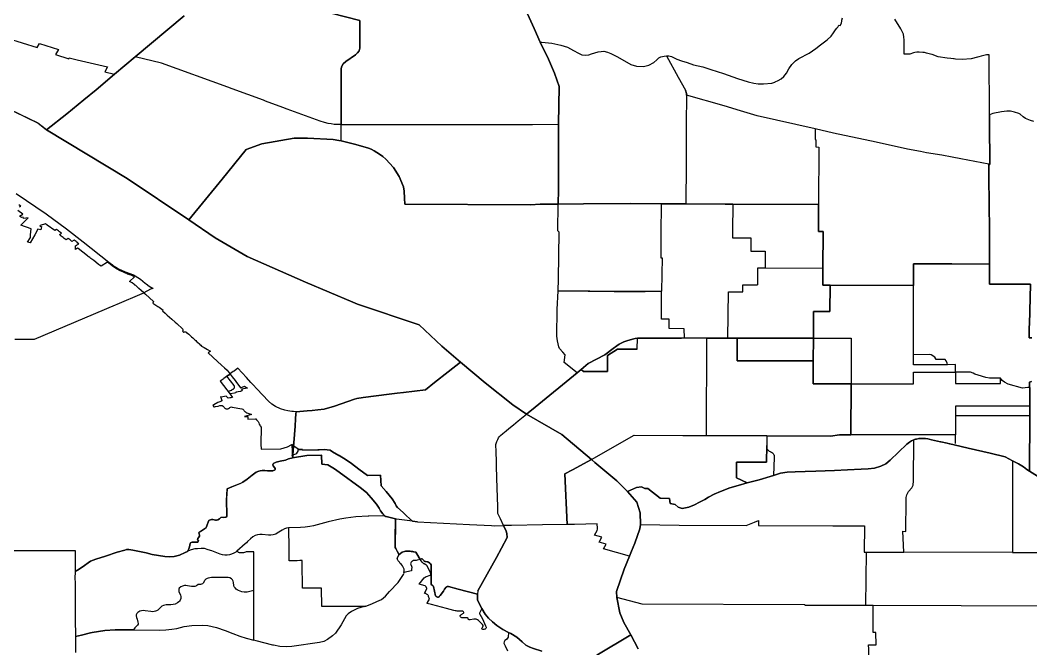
# Model space of a CAD drawing. Extents: x -18 to 322, y 1 to 218.
# Drawn here: x 104.8 to 227.7, y 66.3 to 142.7 of the extents above; entities that cross this region are included whole.
import ezdxf

# ---------------------------------------------------------------- set-up
doc = ezdxf.new("R2010")
doc.units = 0
doc.layers.add('Cuts', color=7, linetype='CONTINUOUS')

msp = doc.modelspace()

# ---------------------------------------------------------------- linework, layer by layer
at = {"layer": 'Cuts', "color": 7}
for points in [[(124.752589, 143.259796), (118.792747, 138.270437), (116.287989, 136.148087), (116.287989, 136.148616), (114.043682, 134.246924), (112.555917, 133.02426), (110.478525, 131.31687), (108.011492, 129.376937), (117.828981, 123.466703), (125.31793, 118.427735), (129.378662, 123.391773), (132.298382, 126.997237), (134.210409, 127.692284), (138.154354, 128.377516), (139.768728, 128.358386), (142.874481, 128.222994), (143.556609, 128.102587), (143.844965, 128.062796), (143.844965, 128.062267), (143.99586, 128.026612), (145.646405, 127.612682), (147.189978, 127.15018), (147.488153, 127.035456), (147.854538, 126.837535), (148.509278, 126.434461), (148.920107, 126.134735), (149.285976, 125.822093), (150.213568, 124.813369), (150.887946, 123.710078), (151.420729, 122.44814), (151.509614, 121.927241), (151.553021, 121.09215), (151.602115, 120.361961), (166.871465, 120.284964), (168.061574, 120.361961), (170.25162, 120.360902), (170.268157, 122.126687), (170.297613, 130.092092), (170.354974, 134.637033), (169.782916, 136.294815), (168.941107, 138.279706), (168.065191, 139.996912), (168.041934, 140.052723), (167.326215, 141.729108), (165.26846, 146.306606)], [(165.270005, 146.305103), (167.328279, 141.727605), (168.04349, 140.052771), (168.041902, 140.052771), (168.065159, 139.99696), (168.941075, 138.279753), (169.782884, 136.294862), (170.354943, 134.637081), (170.297581, 130.09214), (170.268125, 122.126734), (170.251588, 120.36095), (173.3067, 120.385239), (179.096527, 120.413142), (182.761419, 120.399701), (185.765371, 120.382133), (190.53769, 120.348541), (191.491119, 120.341821), (201.891, 120.302549), (201.901848, 117.041247), (202.473907, 117.040188), (202.438249, 112.534004), (202.423776, 110.507769), (203.30124, 110.504673), (213.451009, 110.467465), (213.454634, 113.089009), (217.52002, 113.084882), (218.095179, 113.07713), (222.697482, 113.060593), (222.678352, 117.139931), (222.663377, 120.405366), (222.614284, 123.637209), (222.601875, 125.097068), (222.597747, 125.209723), (222.719188, 125.159079), (222.689732, 130.221304), (222.684573, 131.211941), (222.642197, 138.493666), (222.326973, 138.499355), (221.698587, 138.360345), (221.412816, 138.28128), (221.236598, 138.244071), (220.47282, 138.005843), (219.381414, 137.926778), (218.550413, 137.980004), (218.391251, 138.013077), (218.303917, 138.032206), (217.972153, 138.060628), (217.564944, 138.122122), (216.470952, 138.251832), (216.446161, 138.255959), (215.700988, 138.561368), (215.523196, 138.598047), (215.041573, 138.730339), (214.800243, 138.787184), (214.5739, 138.808377), (214.154287, 138.83473), (213.860766, 138.824914), (213.593082, 138.780472), (213.450456, 138.735511), (213.024641, 138.591853), (212.315639, 138.584101), (212.314581, 140.340582), (212.294949, 140.676479), (212.220019, 141.032012), (212.089794, 141.364808), (211.908927, 141.681586), (211.192173, 142.855674)], [(95.751796, 135.646839), (106.948528, 130.21823), (108.011513, 129.376937), (110.478546, 131.31687), (112.555938, 133.023742), (114.043703, 134.246924), (116.28801, 136.1481), (118.792768, 138.27045), (124.752611, 143.259809)], [(138.367511, 95.10378), (139.7328, 95.209717), (140.305893, 95.261395), (141.003007, 95.324956), (141.767303, 95.430892), (143.049911, 95.780227), (145.489038, 96.628235), (145.756723, 96.713502), (146.527734, 96.82409), (149.70687, 97.225617), (150.340422, 97.305714), (150.660817, 97.346021), (151.418393, 97.439556), (152.754745, 97.585799), (154.102983, 97.772868), (155.21196, 98.65447), (156.870257, 99.974286), (158.345619, 101.148374), (156.08219, 103.066085), (153.349542, 105.691765), (145.85129, 108.194972), (145.252361, 108.44612), (139.497673, 110.866644), (132.405599, 113.97498), (128.539169, 116.25908), (125.317144, 118.427423), (117.828195, 123.466391), (108.010706, 129.376625), (106.947721, 130.217918), (95.750989, 135.646527)], [(224.820903, 131.667752), (224.150658, 131.576802), (223.102662, 131.368545), (222.684599, 131.211968), (222.689759, 130.221847), (222.719215, 125.159105), (222.597774, 125.209749), (222.60243, 125.097095), (222.614839, 123.637751), (222.663414, 120.405908), (222.67839, 117.139958), (222.697519, 113.06062), (222.699106, 110.623043), (227.670379, 110.599786), (227.570644, 105.725147), (227.5293, 105.426975), (227.515859, 104.085972), (227.836254, 104.084913)], [(228.082142, 130.388701), (227.695601, 130.523059), (227.078585, 130.77989), (226.802633, 130.96386), (226.431597, 131.287871), (226.270368, 131.363317), (225.72518, 131.542636), (225.22702, 131.643405), (224.820903, 131.667752)], [(138.154357, 128.376997), (134.210412, 127.691768), (132.298384, 126.997237), (129.378665, 123.391773), (125.317933, 118.427735), (128.539957, 116.259392), (132.406387, 113.975292), (139.498462, 110.866957), (145.253149, 108.446432), (145.852078, 108.195284), (153.349812, 105.692077), (156.082979, 103.066397), (158.346407, 101.148686), (161.351907, 98.603104), (164.71501, 95.927817), (166.396562, 94.812638), (167.437842, 95.676669), (172.551741, 99.830937), (173.042667, 100.228328), (173.888612, 100.959033), (175.919495, 102.027701), (176.93287, 102.789929), (177.377286, 103.130476), (177.654789, 103.324263), (177.996887, 103.48601), (178.242868, 103.623469), (178.603053, 103.729924), (179.290866, 103.90924), (179.588004, 104.003808), (179.868608, 104.062204), (185.219702, 104.068924), (185.601076, 104.075116)], [(185.601605, 104.075116), (188.30118, 104.068924), (190.892237, 104.056013), (192.024468, 104.053367), (201.270415, 104.038392), (201.298836, 107.281088), (203.285796, 107.288337), (203.301301, 110.504679), (202.423837, 110.507774), (202.43831, 112.534009), (202.473967, 117.040194), (201.901909, 117.040723), (201.891061, 120.302541), (191.491179, 120.341813), (190.537751, 120.348533), (185.765432, 120.382125), (185.765432, 120.382654), (182.761998, 120.399719), (182.761469, 120.399719), (179.096577, 120.41316), (173.306751, 120.385257), (170.251639, 120.360969), (168.061592, 120.362556), (166.871483, 120.285041), (151.602133, 120.362038), (151.552524, 121.092227), (151.509632, 121.927834), (151.420748, 122.448732), (150.887964, 123.710673), (150.213587, 124.813446), (149.285994, 125.82217), (148.920126, 126.134812), (148.509297, 126.434537), (147.854556, 126.837611), (147.488172, 127.036049), (147.189997, 127.150772), (145.646423, 127.612759), (143.995878, 128.026689), (143.844465, 128.062344), (143.556112, 128.10265), (142.8745, 128.222541), (139.768747, 128.35845), (138.154357, 128.376997)], [(227.835791, 104.08444), (227.515912, 104.085498), (227.528824, 105.426502), (227.570684, 105.724674), (227.669902, 110.599828), (222.698627, 110.622556), (222.697569, 113.060649), (218.095266, 113.077185), (217.520107, 113.084938), (213.455189, 113.089041), (213.451564, 110.467497), (203.30128, 110.504705), (203.285775, 107.288364), (201.298815, 107.281114), (201.270394, 104.037902), (192.024447, 104.053407), (190.892216, 104.056052), (188.301159, 104.068964), (185.601068, 104.075155), (185.219695, 104.068964), (179.8686, 104.062244), (179.8686, 104.062773), (179.58748, 104.003861), (179.29034, 103.909809), (178.603045, 103.730493), (178.24286, 103.624041), (177.996879, 103.486063), (177.654781, 103.324315), (177.377278, 103.131045), (176.932863, 102.789982), (175.919487, 102.028273), (173.888604, 100.959086), (173.042659, 100.228381), (173.042659, 100.228368), (172.551733, 99.830977), (167.437835, 95.676709), (166.396554, 94.812678), (170.700684, 92.354431), (174.28858, 89.307071), (174.715427, 88.942235), (177.377278, 86.693277), (178.664539, 85.396199), (179.756461, 85.902627), (180.388464, 85.971874), (180.779655, 85.763618), (181.162576, 85.764147), (182.64414, 84.587476), (183.789291, 84.571469), (183.855953, 83.928614), (184.455917, 83.814409), (184.849691, 83.4997), (185.327182, 83.336402), (186.121963, 83.511069), (186.814947, 83.78082), (187.417493, 84.106382), (188.080502, 84.433494), (188.516652, 84.701178), (189.212733, 85.072214), (189.969791, 85.415863), (191.110291, 85.835992), (192.127799, 86.122795), (193.230058, 86.453008), (194.677514, 86.803375), (196.020068, 87.234355), (196.419528, 87.360963), (196.793149, 87.479303), (197.270637, 87.630198), (198.100045, 87.742852), (199.040557, 87.788326), (200.274589, 87.833803), (201.590788, 87.860155), (203.837162, 87.955239), (205.427763, 88.023453), (207.091227, 88.102516), (207.928385, 88.142307), (208.712316, 88.243076), (209.485913, 88.475105), (210.072441, 88.771727), (210.631064, 89.198574), (212.633526, 91.15866), (212.959603, 91.41601), (213.210233, 91.584991), (213.474816, 91.695579), (213.474816, 91.696108), (213.560083, 91.724011), (213.674804, 91.756568), (213.819499, 91.788091), (214.092351, 91.829948), (214.367785, 91.851643), (214.645288, 91.853231), (214.922275, 91.834102), (215.194092, 91.795345), (215.362557, 91.761238), (215.658663, 91.698193), (216.745418, 91.462031), (216.764547, 91.458407), (216.780554, 91.455311), (217.558803, 91.285811), (217.838372, 91.196411), (217.845092, 91.194294), (217.852342, 91.193236), (218.041993, 91.149828), (218.244566, 91.101253), (218.403728, 91.06663), (220.08528, 90.68009), (222.784339, 90.058941), (224.614203, 89.637777), (225.50097, 89.115328), (226.200668, 88.778913), (226.848175, 88.392891), (227.226963, 88.086967), (227.554592, 87.884912), (227.585598, 94.631787), (227.585598, 95.766085), (227.592821, 98.062586), (227.574221, 98.139067), (227.575808, 98.379361), (227.575808, 98.428971), (227.577925, 98.700788), (227.792383, 98.794323)], [(158.346407, 101.148168), (156.870527, 99.974079), (155.212232, 98.654264), (154.103771, 97.772664), (152.755018, 97.585596), (151.419182, 97.439352), (150.661605, 97.345817), (150.341211, 97.306026), (149.707658, 97.22541), (146.528523, 96.823884), (145.756995, 96.713815), (145.489827, 96.628031), (143.050183, 95.780539), (141.768092, 95.431205), (141.003795, 95.324752), (140.306682, 95.261707), (139.733589, 95.209513), (138.367781, 95.103576)], [(174.935211, 65.479959), (179.091029, 67.966113), (178.228548, 69.464729), (177.754674, 70.649668), (177.358834, 72.497103), (177.332984, 73.255711), (178.264709, 75.960456), (178.923582, 77.528835), (179.175249, 78.127248), (179.558685, 79.127188), (180.156067, 80.876952), (180.242366, 81.379247), (180.225327, 82.79363), (179.823801, 84.101045), (178.664698, 85.396056), (177.377437, 86.693134), (174.715585, 88.942092), (174.288738, 89.306929), (170.700843, 92.354288), (166.396712, 94.812535), (164.715161, 95.927714), (164.715161, 95.927185), (161.351542, 98.60299), (158.346407, 101.148168)], [(227.792317, 98.794784), (227.577859, 98.700732), (227.575742, 98.428915), (227.575742, 98.379822), (227.574155, 98.139527), (227.592755, 98.062531), (227.585532, 95.76603), (227.585532, 94.631732), (227.554525, 87.884857), (230.614802, 85.951123)], [(230.615382, 85.950626), (227.554586, 87.884357), (227.226958, 88.08693), (226.84817, 88.392854), (226.200663, 88.77836), (225.500965, 89.114775), (225.500965, 89.115304), (224.614198, 89.637753), (222.784334, 90.058917), (220.085274, 90.680066), (218.403723, 91.066606), (218.24456, 91.10123), (218.24456, 91.1007), (218.041987, 91.149275), (217.852337, 91.193199), (217.845087, 91.194257), (217.838367, 91.195845), (217.558797, 91.285245), (216.780549, 91.454745), (216.764542, 91.458369), (216.745413, 91.461994), (215.658658, 91.697637), (215.362552, 91.761201), (215.194086, 91.79479), (214.922269, 91.834065), (214.645282, 91.852665), (214.367779, 91.851606), (214.092346, 91.829911), (213.819494, 91.787538), (213.674799, 91.756531), (213.560078, 91.723974), (213.474811, 91.696071), (213.210227, 91.584965), (212.959598, 91.415983), (212.63352, 91.158634), (210.631058, 89.198547), (210.072436, 88.7717), (209.485907, 88.475079), (208.712311, 88.24305), (207.928379, 88.14228), (207.091222, 88.103008), (205.427757, 88.023427), (203.837156, 87.955212), (201.590783, 87.860129), (200.274584, 87.833776), (199.040552, 87.788818), (198.10004, 87.742826), (197.270632, 87.630687), (196.793144, 87.479277), (196.419523, 87.360937), (196.020063, 87.234328), (194.677509, 86.803349), (193.230053, 86.452982), (192.127793, 86.122769), (191.110285, 85.835966), (189.969786, 85.415836), (189.212728, 85.072188), (188.516646, 84.701152), (188.079981, 84.433468), (187.417488, 84.106355), (186.814942, 83.780278), (186.121958, 83.510527), (185.327176, 83.33586), (184.849685, 83.499674), (184.455911, 83.814382), (183.855947, 83.928587), (183.789286, 84.571443), (182.644135, 84.58745), (181.162571, 85.763605), (180.77965, 85.763605), (180.388458, 85.971861), (179.756456, 85.902614), (178.664534, 85.396186), (179.823637, 84.101175), (180.225163, 82.79376), (180.242202, 81.379377), (180.155903, 80.877081), (179.558521, 79.127318), (179.174566, 78.127378), (178.923418, 77.528964), (178.264545, 75.961102), (177.33282, 73.256359), (177.35867, 72.497232), (177.75451, 70.649798), (178.228384, 69.465375), (179.090865, 67.966243), (179.98435, 66.2511)], [(141.477153, 89.823279), (141.414108, 89.822221), (139.667962, 89.773646), (137.951787, 89.514746), (137.951787, 89.515275), (137.80606, 89.460498), (137.592118, 89.40882), (137.458275, 89.363346), (137.064501, 89.226403), (136.448001, 89.073442), (135.962244, 88.953035), (135.776208, 88.904458), (135.669237, 88.855883), (135.576739, 88.748396), (135.545732, 88.633675), (135.574154, 88.538589), (135.737452, 88.317413), (135.828402, 88.199076), (135.834594, 88.127244), (135.81393, 88.069885), (135.723495, 88.003221), (135.633579, 87.969116), (135.553998, 87.935524), (135.462013, 87.900901), (135.28993, 87.897805), (134.909076, 87.929328), (134.570594, 87.944303), (134.223845, 87.950495), (133.986135, 87.924142), (133.823871, 87.887968), (133.501926, 87.755158), (133.039937, 87.394975), (132.420855, 86.899913), (131.890138, 86.542313), (131.588865, 86.378499), (130.56412, 85.97284), (129.979145, 85.733061), (129.924858, 84.557428), (129.928482, 82.362211), (129.826163, 82.285731), (129.737279, 82.26041), (129.512486, 82.258823), (129.403449, 82.26094), (129.228784, 82.224766), (129.038615, 82.096607), (128.844828, 81.972586), (128.701684, 81.903855), (128.580761, 81.897135), (128.423665, 81.959664), (128.254683, 82.009273), (128.076399, 81.987048), (127.955993, 81.962257), (127.836105, 81.931769), (127.767374, 81.888877), (127.724482, 81.807745), (127.520877, 81.221733), (127.431993, 81.030016), (127.291952, 80.921494), (126.738496, 80.554591), (126.594836, 80.452788), (126.560728, 80.386642), (126.572105, 80.269855), (126.625331, 80.081236), (126.623744, 79.98615), (126.555532, 79.849725), (126.429442, 79.698312), (126.365881, 79.621832), (126.367998, 79.557752), (126.41244, 79.501941), (126.502872, 79.487998), (126.414506, 79.232199), (125.736511, 79.221853), (125.610938, 79.196004), (125.530322, 79.145878), (125.492081, 79.078701), (125.418702, 78.67614), (125.309664, 78.442044), (125.155669, 78.117001), (124.884884, 77.984193), (124.206373, 77.669482), (123.524243, 77.501017), (122.981641, 77.440041), (122.417335, 77.480863), (120.875827, 77.745965), (120.120833, 77.946469), (119.131747, 78.156276), (118.497675, 78.275648), (118.040341, 78.332491), (117.758705, 78.33974), (117.534944, 78.268427), (116.627508, 78.009527), (115.174366, 77.551158), (114.01888, 77.166168), (113.383261, 76.934141), (113.090772, 76.718649), (112.64532, 76.389989), (111.996781, 75.944536), (111.514123, 75.662385), (111.480018, 74.831942), (111.497084, 74.35652), (111.498671, 73.39172), (111.499729, 71.71482), (111.522457, 69.281894), (111.530209, 68.419416), (111.527114, 68.363605), (111.53177, 67.760024), (111.530712, 67.759495), (111.54828, 66.439679), (111.554472, 65.834548)], [(137.959465, 89.583484), (137.951713, 89.514754), (139.667888, 89.773654), (141.413516, 89.822228), (141.477079, 89.823287), (141.503432, 88.742215), (142.211914, 88.647132), (143.025302, 88.164474), (143.610796, 87.760881), (146.150177, 85.891745), (146.929972, 85.277827), (147.484462, 84.634456), (148.159872, 83.846392), (148.477682, 83.36735), (148.638914, 83.055224), (148.93295, 82.690906), (149.25593, 82.37878), (149.314839, 82.363275), (150.446036, 82.064068), (150.446565, 82.064068), (150.446565, 82.063539), (150.448153, 81.762785), (150.444528, 81.251186), (150.437808, 80.433666), (150.437808, 80.394391), (150.43368, 79.900883), (150.434209, 79.757222), (150.424393, 78.60122)], [(150.423769, 78.60222), (150.433585, 79.758222), (150.433056, 79.901883), (150.436681, 80.395394), (150.43721, 80.434669), (150.44393, 81.252189), (150.447026, 81.763785), (150.445967, 82.064542), (149.31477, 82.363233), (149.255861, 82.37924), (148.932881, 82.69085), (148.638845, 83.055684), (148.477613, 83.367295), (148.159803, 83.846852), (147.484394, 84.6344), (146.929904, 85.27829), (146.150108, 85.89169), (143.610727, 87.761341), (143.025749, 88.164418), (142.211846, 88.647076), (141.503363, 88.74216), (141.477153, 89.823279)], [(129.97724, 85.734337), (130.562218, 85.974118), (131.58696, 86.379777), (131.888235, 86.544107), (132.418952, 86.901191), (133.038035, 87.396253), (133.50054, 87.756436), (133.821966, 87.889246), (133.98423, 87.925936), (134.222458, 87.951759), (134.568692, 87.945568), (134.907171, 87.930593), (135.288025, 87.899586), (135.46011, 87.902682), (135.552093, 87.936786), (135.631674, 87.970894), (135.721593, 88.005001), (135.812025, 88.071663), (135.832689, 88.128506), (135.826497, 88.200338), (135.735547, 88.318675), (135.572249, 88.539851), (135.543827, 88.634937), (135.574834, 88.749658), (135.667335, 88.857145), (135.774306, 88.90572), (135.960339, 88.954297), (136.446099, 89.074701), (137.062599, 89.227665), (137.456373, 89.365124), (137.590215, 89.410082), (137.804155, 89.46176), (137.949882, 89.516537), (137.957634, 89.585265)], [(102.209965, 78.238117), (105.30745, 78.229332), (108.433359, 78.221077), (109.171814, 78.217982), (109.312374, 78.217982), (111.316386, 78.211791), (111.492086, 78.211791), (111.512247, 75.664144), (111.994905, 75.946296), (112.643444, 76.391748), (113.08941, 76.720411), (113.381383, 76.935901), (114.017002, 77.167927), (115.172487, 77.552917), (116.625629, 78.011287), (117.533068, 78.270187), (117.757342, 78.3415), (118.038462, 78.334277), (118.496315, 78.277431), (119.130387, 78.158059), (120.119473, 77.948252), (120.874465, 77.747748), (122.415972, 77.482647), (122.979762, 77.441824), (123.522367, 77.502802), (124.204495, 77.671268), (124.883005, 77.985977), (125.15379, 78.118268), (125.308304, 78.443312), (125.416823, 78.677407), (125.490721, 79.080484), (125.528446, 79.147146), (125.609059, 79.197271), (125.734633, 79.223121), (126.412628, 79.233466), (126.500996, 79.489265), (126.410561, 79.503738), (126.366638, 79.55903), (126.363992, 79.62311), (126.427553, 79.69959), (126.553645, 79.851003), (126.621858, 79.987428), (126.623445, 80.082514), (126.570219, 80.271133), (126.558842, 80.38792), (126.592946, 80.454066), (126.736607, 80.556385), (127.290063, 80.922772), (127.430107, 81.031291), (127.518988, 81.223011), (127.723112, 81.809539), (127.765485, 81.890155), (127.834215, 81.933563), (127.954106, 81.964051), (128.07451, 81.988339), (128.252794, 82.010564), (128.421776, 81.961471), (128.578872, 81.898942), (128.700313, 81.905133), (128.843455, 81.97438), (129.037241, 82.097885), (129.226895, 82.22656), (129.401562, 82.262733), (129.5106, 82.260088), (129.735392, 82.261675), (129.824274, 82.286996), (129.926593, 82.363992), (129.922969, 84.558692)], [(150.874074, 77.704015), (151.279733, 78.026995), (151.557236, 78.122078), (151.669374, 78.13499), (151.781513, 78.144277), (151.895717, 78.148934), (152.009922, 78.149463), (152.124127, 78.145838), (152.238848, 78.137583), (152.353571, 78.125174), (152.466741, 78.108637), (152.579914, 78.088476), (152.666729, 78.069347), (152.935964, 78.01457), (153.051203, 77.812), (153.459447, 77.119535), (153.557116, 77.192399), (153.629461, 77.220304), (153.694574, 77.221363), (153.752452, 77.187774), (153.887845, 76.996054), (153.957607, 76.927842), (154.018586, 76.887532), (154.101784, 76.871525), (154.30849, 76.851364), (154.384454, 76.835859), (154.482639, 76.801236), (154.614414, 76.706153), (154.697613, 76.602283), (154.789598, 76.492211), (154.792243, 74.074271), (154.912131, 74.015361), (154.982929, 73.95955), (155.041322, 73.899088), (155.05942, 73.842244), (155.309533, 72.732235), (155.34364, 72.673323), (155.389117, 72.6294), (155.470249, 72.586508), (155.567917, 72.557052), (155.667652, 72.564804), (155.748784, 72.603047), (155.818546, 72.658856), (155.874873, 72.754458), (156.277434, 73.292927), (156.427294, 73.5141), (156.603512, 73.778168), (156.667073, 73.815892), (156.746654, 73.839652), (156.836054, 73.846372), (156.920806, 73.841715), (158.098511, 73.523387), (160.433769, 72.900169), (160.4162, 72.216491), (160.691118, 71.698175), (160.968621, 71.193297), (161.368594, 70.480163), (161.767539, 69.98717), (162.244511, 69.561355), (162.79745, 69.114871), (163.529703, 68.635829), (164.20098, 68.272027), (164.470215, 68.125784), (165.199885, 67.706171), (165.873747, 67.132046), (166.302145, 66.73207), (166.796172, 66.454567), (167.219918, 66.317627), (168.240011, 65.977079)], [(168.24034, 65.976626), (167.220246, 66.317174), (166.7965, 66.454117), (166.302473, 66.73162), (165.874076, 67.132112), (165.200216, 67.705721), (164.470543, 68.125334), (164.201311, 68.271577), (163.530034, 68.635379), (162.797778, 69.113905), (162.244839, 69.560389), (161.767867, 69.986202), (161.369441, 70.479713), (160.968949, 71.192847), (160.691446, 71.697725), (160.416528, 72.216041), (160.434097, 72.899719), (160.433568, 72.900248), (158.09831, 73.523467), (156.921121, 73.841795), (156.836372, 73.846451), (156.746972, 73.839731), (156.666872, 73.815442), (156.603311, 73.778234), (156.427612, 73.514166), (156.277749, 73.292993), (155.875191, 72.754524), (155.818864, 72.658922), (155.749098, 72.603113), (155.667967, 72.564871), (155.568232, 72.557118), (155.470048, 72.586056), (155.389432, 72.629466), (155.343955, 72.673389), (155.30985, 72.731783), (155.059735, 73.842311), (155.041637, 73.899154), (154.982725, 73.9591), (154.912444, 74.015427), (154.79204, 74.074337), (154.789923, 76.492277), (154.697941, 76.601833), (154.61474, 76.706219), (154.482967, 76.801302), (154.38478, 76.835925), (154.308299, 76.85143), (154.10211, 76.871591), (154.018911, 76.887096), (153.957417, 76.927921), (153.88817, 76.996133), (153.752262, 77.187853), (153.6949, 77.221442), (153.629789, 77.219854), (153.556925, 77.191951), (153.459773, 77.119604), (153.459243, 77.119604), (153.051515, 77.81155), (152.936276, 78.014639), (152.667044, 78.0689), (152.580226, 78.088029), (152.467056, 78.108693), (152.353883, 78.125229), (152.239162, 78.137638), (152.124439, 78.145391), (152.010234, 78.149016), (151.89603, 78.149016), (151.781825, 78.143856), (151.669686, 78.135072), (151.557551, 78.121631), (151.280048, 78.026545), (150.874389, 77.704084)], [(179.984326, 66.250507), (179.091357, 67.965648), (174.935539, 65.479496)]]:
    msp.add_lwpolyline(points, dxfattribs=at)
at = {"layer": 'Cuts', "color": 5}
for points in [[(128.843836, 147.127529), (146.122051, 142.685284), (146.112315, 139.637443), (146.103213, 139.328723), (146.0243, 139.005254), (145.842877, 138.738262), (145.609973, 138.527957), (144.402129, 137.685435), (144.078639, 137.406466), (143.917938, 137.150046), (143.855874, 136.84617), (143.831744, 130.019648), (143.477957, 130.022471), (142.987621, 130.052704), (142.628606, 130.099478), (142.286655, 130.159842), (141.8301, 130.271204), (141.311552, 130.438117), (139.953097, 130.935227), (137.271859, 131.914968), (136.774749, 132.117738), (134.648769, 132.890056), (134.393736, 132.976893), (130.600263, 134.357231), (130.055733, 134.556279), (121.995714, 137.514433), (118.792883, 138.270503)], [(143.83173, 130.019768), (143.85586, 136.84629), (143.917924, 137.150166), (144.078625, 137.406586), (144.402115, 137.685555), (145.609959, 138.528077), (145.842863, 138.738382), (146.024286, 139.005374), (146.103199, 139.328843), (146.1123, 139.637563), (146.122037, 142.685404), (128.843822, 147.127649)], [(183.416962, 138.378545), (183.5501, 138.394455), (183.68018, 138.3983), (184.041093, 138.302232), (184.677716, 137.990994), (185.231545, 137.773951), (185.920615, 137.563607), (186.717018, 137.307317), (187.812675, 137.048456), (188.798735, 136.709818), (190.345775, 136.24213), (192.051092, 135.637521), (193.330783, 135.2112), (194.023063, 135.053441), (194.55706, 134.985856), (195.198893, 134.997851), (196.235784, 135.079187), (196.577697, 135.204293), (196.608953, 135.215511), (196.995061, 135.381687), (197.365414, 135.592126), (197.67371, 135.861232), (197.987478, 136.264588), (198.294133, 136.809206), (198.670607, 137.322586), (199.111339, 137.765925), (199.496647, 138.046793), (200.744842, 138.730434), (201.582869, 139.278763), (202.159653, 139.708891), (202.952112, 140.346096), (203.421084, 140.788864), (203.712528, 141.179604), (203.97539, 141.534964), (204.133731, 141.769039), (204.250521, 141.891785), (204.355406, 142.096805), (204.550876, 142.09363), (204.573983, 142.134457), (204.679573, 142.413963), (204.734402, 142.592916), (204.735107, 142.711968), (204.815943, 142.994557)], [(103.252155, 140.554418), (106.876396, 139.389634), (107.173844, 139.876379), (109.473458, 139.137447), (109.091727, 138.556701), (110.714004, 138.032283), (110.77271, 138.149536), (111.749851, 137.916917), (115.427411, 137.040303), (115.111418, 136.442507), (116.288034, 136.148344)], [(168.065252, 139.997184), (168.041968, 140.053026), (168.265915, 140.041525), (169.458033, 139.932552), (170.563762, 139.690254), (171.355109, 139.431205), (172.121187, 139.050946), (172.697831, 138.699943), (173.127041, 138.521628), (173.127069, 138.521593), (173.567054, 138.47516), (173.956189, 138.515348), (174.294901, 138.63137), (174.696504, 138.759524), (175.115191, 138.855158), (175.473176, 138.927749), (175.802028, 138.933958), (176.2586, 138.821983), (176.640401, 138.686552), (177.454252, 138.252413), (179.085144, 137.345629), (179.764869, 137.150106), (180.611892, 137.089251), (181.277351, 137.266289), (181.859995, 137.584241), (182.221991, 137.919937), (182.494561, 138.155268), (182.724255, 138.269367), (183.113901, 138.342374), (183.416966, 138.378594), (184.850831, 135.808449), (185.725967, 134.226816), (185.834714, 133.821171), (185.84117, 133.606192), (185.816722, 130.051286), (185.807656, 125.218089), (185.765262, 120.382257)], [(222.719309, 125.158939), (222.597777, 125.209587), (219.225299, 125.861517), (218.15471, 126.072901), (216.888249, 126.299473), (215.012522, 126.586316), (214.321332, 126.766741), (212.714937, 127.048963), (208.917087, 127.869701), (203.731603, 128.997111), (201.508754, 129.52474), (194.451974, 131.083591), (192.419681, 131.684897), (190.413671, 132.287893), (185.841166, 133.606142), (185.83471, 133.821122), (185.725963, 134.226767)], [(185.84129, 133.606142), (185.841159, 133.606185)], [(143.995666, 128.026574), (143.844712, 128.062384), (143.83173, 130.01949), (153.053443, 130.022312), (160.455885, 130.021606), (167.135157, 130.020195), (170.297809, 130.091918), (170.297813, 130.092197)], [(201.508747, 129.524782), (201.488532, 128.199897), (201.587074, 128.153158), (201.586015, 127.300762), (201.91865, 127.29794), (201.89138, 120.302656)], [(104.314559, 121.633366), (107.969742, 119.166811), (110.443893, 117.329378), (112.488981, 115.749992), (115.613068, 113.303983), (116.050734, 112.956141), (116.172175, 112.865367), (116.524674, 112.625041), (116.755327, 112.485655), (117.585039, 112.098086), (118.607163, 111.737223), (118.798316, 111.618037), (119.434254, 111.237023), (120.019583, 110.75649), (120.140141, 110.643181), (120.520778, 110.357435), (120.984522, 110.105065), (120.64932, 109.996945), (119.84535, 109.555148), (119.529945, 109.837066), (119.227244, 110.108903), (118.860772, 110.436708), (118.771508, 110.514696), (118.767839, 110.518929), (118.764171, 110.522563), (118.7514, 110.533711), (118.656778, 110.613753), (118.63868, 110.626982), (118.428852, 110.773868), (118.196794, 110.904438), (118.128603, 110.938728), (118.708703, 111.526692), (118.297294, 111.700347), (117.876236, 111.850994), (117.879764, 111.854768), (117.891405, 111.871807), (117.632661, 111.96547), (117.627298, 111.967234), (117.621936, 111.969351), (117.379063, 112.06193), (116.88468, 112.287478), (116.425843, 112.5481), (116.00971, 112.840849), (115.946228, 112.88942), (115.43083, 113.290182), (114.648344, 112.794177), (114.457833, 112.941278), (114.412434, 112.977247), (114.352582, 113.022957), (114.000475, 113.29752), (113.764565, 113.480432), (113.410694, 113.754956), (113.292735, 113.846566), (113.091328, 114.002088), (112.993284, 114.079279), (111.880795, 114.942868), (111.804648, 115.000131), (111.547858, 114.821658), (111.54433, 115.261981), (111.681621, 115.348693), (111.942433, 115.51445), (111.833057, 115.61116), (111.725439, 115.707902), (111.647052, 115.777308), (111.612585, 115.803166), (111.494624, 115.894621), (111.376658, 115.986075), (111.115832, 115.820625), (110.898024, 115.990163), (110.780058, 116.081617), (110.662093, 116.173068), (110.408555, 116.001286), (110.290583, 116.092892), (110.172614, 116.184346), (110.054648, 116.275797), (109.936679, 116.367251), (109.818707, 116.458857), (109.700738, 116.550307), (109.622697, 116.610774), (109.582769, 116.641747), (109.834543, 116.813653), (109.716574, 116.905103), (109.598605, 116.996557), (109.480633, 117.088008), (109.362657, 117.179614), (109.248311, 117.268362), (109.03935, 117.125815), (108.103001, 117.803134), (107.885675, 117.960032), (107.234529, 117.744859), (107.231354, 117.739391), (107.190269, 117.666426), (107.396253, 117.618018), (107.31402, 117.207942), (106.976659, 117.286629), (106.588765, 116.60012), (106.041575, 115.628467), (105.703625, 115.72225), (106.053796, 116.29515), (106.085722, 116.598313), (106.160843, 117.364293), (104.907892, 117.773727), (105.492071, 118.390061), (105.769541, 118.667796), (105.202112, 118.603665), (105.16402, 118.765445), (104.968016, 118.739551), (104.750684, 118.896287), (105.141929, 119.144173), (104.546944, 119.596064)], [(104.750373, 120.010514), (104.885593, 120.105059), (104.641316, 120.275609)], [(182.761674, 120.399512), (182.761653, 120.399554), (182.730185, 116.758757), (182.708842, 113.819271), (182.89731, 113.812498), (182.815162, 109.748406), (180.822571, 109.744102), (179.927538, 109.738529), (179.71124, 109.73747), (177.046328, 109.744632), (174.1034, 109.754933), (173.873777, 109.780368), (170.228965, 109.793209), (170.285268, 111.210399), (170.350479, 116.92392), (170.218801, 117.100295), (170.251715, 120.360741)], [(191.491223, 120.341787), (191.425494, 117.076137), (191.428316, 117.002177), (191.425494, 116.248425), (192.340264, 116.246661), (193.671961, 116.244192), (193.663636, 115.166999), (193.654358, 114.624374), (194.525144, 114.622257), (195.424113, 114.619082), (195.407286, 112.560751), (194.499525, 112.564913), (194.468939, 110.545642)], [(202.438535, 112.533806), (195.407127, 112.560476)], [(104.18086, 103.926282), (105.235969, 103.928751), (106.538727, 103.939405), (116.412049, 108.12106), (116.60927, 108.20415), (119.636784, 109.482341), (119.844919, 109.556541), (120.040012, 109.381764), (121.03009, 108.493516), (120.966516, 108.321586), (121.087646, 108.238204), (121.568683, 107.903513), (121.698876, 107.813212), (122.219646, 107.451844), (122.110172, 107.373549), (122.429129, 107.089993), (122.704384, 106.844294), (122.981378, 106.598933), (123.25301, 106.355785), (123.659491, 105.993122), (123.856264, 105.819605), (124.554316, 105.198138), (124.641829, 105.119493), (124.593174, 105.059803), (124.596349, 105.021315), (124.594232, 104.982883), (124.58693, 104.944963), (124.572572, 104.90783), (124.567668, 104.898657), (124.661945, 104.782209), (124.677467, 104.7899), (124.703431, 104.800589), (124.729466, 104.809267), (124.757336, 104.81597), (124.78704, 104.820556), (124.816849, 104.823025), (124.84673, 104.823142), (124.876716, 104.821378), (124.905008, 104.817145), (124.933407, 104.8109), (124.961876, 104.802504), (124.988652, 104.792239), (125.012006, 104.780032), (125.035395, 104.766309), (125.055362, 104.750822), (125.317773, 104.517975), (125.399776, 104.445239), (125.530995, 104.328427), (125.662214, 104.211619), (125.79344, 104.094656), (125.924656, 103.977844), (126.054055, 103.862542), (126.165215, 103.763845), (126.276383, 103.664997), (126.387539, 103.5663), (126.653597, 103.329819), (126.657337, 103.323716), (126.659101, 103.319589), (126.660865, 103.31532), (126.661027, 103.311157), (126.661196, 103.306854), (126.661369, 103.30255), (126.659605, 103.298352), (126.657841, 103.294295), (126.654313, 103.290379), (126.774473, 103.186306), (126.857379, 103.090456), (127.195436, 102.901318), (127.596378, 102.678235), (127.8703, 102.509904), (127.951389, 102.460279), (127.799155, 102.351246), (127.816864, 102.348423), (127.668049, 102.286645), (128.250523, 101.739861), (128.818288, 101.208983), (129.30523, 100.765665), (129.658971, 100.445134), (129.985435, 100.147362), (130.333948, 99.690881), (129.964632, 99.422696), (129.913345, 99.385312), (129.593665, 99.151851), (129.544075, 99.116048), (129.492806, 99.078202), (129.121842, 98.80736), (130.338844, 97.235379), (130.619758, 96.842974), (130.478534, 96.812176), (130.30592, 96.774764), (130.125114, 96.766791), (129.872275, 96.981333), (129.247981, 96.8931), (129.191583, 96.941201), (129.336194, 96.482481), (129.358136, 96.416137), (129.212354, 96.367062), (128.869846, 96.223051), (128.360488, 95.939661), (128.261089, 95.873752), (128.294921, 95.818278), (128.358562, 95.720047), (128.414674, 95.679191), (128.435312, 95.691327), (128.471567, 95.708366), (128.509787, 95.72022), (128.530671, 95.725405), (128.87948, 95.798448), (129.109685, 95.846842), (129.162115, 95.855097), (129.221738, 95.859189), (129.281647, 95.856014), (129.322315, 95.850335), (129.361325, 95.842009), (129.416715, 95.819643), (129.461518, 95.798159), (129.500958, 95.778862), (129.547984, 95.745524), (129.577899, 95.70046), (129.618056, 95.618122), (129.660449, 95.568366), (129.700708, 95.52828), (129.749296, 95.499917), (129.790254, 95.486829), (129.875711, 95.459947), (129.972492, 95.458183), (130.084368, 95.474975), (130.160522, 95.505914), (130.251042, 95.57412), (130.305659, 95.616192), (130.409573, 95.656748), (130.521163, 95.680807), (130.614579, 95.675198), (131.778668, 95.449868), (131.885789, 95.408604), (131.97271, 95.344285), (132.015805, 95.276651), (132.063536, 95.225301), (132.133351, 95.148776), (132.200608, 95.092713), (132.26911, 95.049779), (132.3825, 94.983041), (132.861883, 94.820047), (132.951111, 94.786604), (132.07473, 94.535937), (132.503609, 94.539889), (132.507172, 94.403956), (132.510735, 94.222995), (132.516168, 94.219397), (133.448556, 94.25217), (133.453812, 94.252428), (133.474344, 94.221665), (133.535956, 94.130024), (133.665549, 94.008704), (133.742963, 93.917677), (133.846574, 93.741422), (133.890325, 93.611967), (133.946547, 93.478437), (134.005031, 93.376868), (134.111464, 93.218245), (134.073279, 91.139848), (134.12475, 90.543788), (136.496524, 90.589783), (137.330244, 90.851156), (137.847296, 91.117535)], [(172.551682, 99.830881), (170.989144, 101.091952), (171.090067, 102.034913), (170.817804, 102.346942), (170.404634, 102.801711), (170.319308, 103.008418), (170.174002, 103.722983), (170.088178, 104.308379), (170.118905, 107.533639), (170.228993, 109.793135), (173.873805, 109.780294), (174.103428, 109.754859), (177.046356, 109.744558), (179.711268, 109.737396), (179.927567, 109.738454), (180.822599, 109.744028), (182.81519, 109.748332), (182.815148, 109.748389)], [(185.601461, 104.075345), (185.570804, 105.201775), (183.736109, 105.212182), (183.735051, 106.346722), (182.818817, 106.345311), (182.815289, 109.748618)], [(190.891998, 104.05615), (190.939532, 109.693747), (192.696788, 109.688702), (192.707936, 110.551777), (194.468784, 110.545532)], [(227.574335, 98.139217), (227.593032, 98.062466), (227.354156, 98.055305), (226.708156, 97.978981), (224.969332, 98.443205), (224.509839, 98.693025), (224.229543, 98.900035), (224.041633, 99.175664), (222.687665, 99.174958), (222.231601, 99.285751), (221.30933, 99.543068), (220.924206, 99.684454), (220.692534, 99.813408), (220.397315, 99.901867), (218.564589, 99.912627), (218.556016, 100.844098), (217.596912, 100.81637), (217.590597, 100.84371), (217.548642, 101.024572), (217.411778, 101.297742), (217.291943, 101.445097), (216.182573, 101.438183), (216.176964, 101.540464), (216.050472, 101.724547), (215.601654, 102.015846), (215.364714, 102.050312), (213.432307, 102.044033), (213.451428, 110.467459)], [(173.042823, 100.228367), (173.304806, 100.000172), (176.252091, 99.999114), (176.233288, 101.957651), (177.445817, 102.715101), (179.860168, 102.720181), (179.8686, 104.062295)], [(192.024637, 104.053278), (192.005834, 101.310897), (201.25354, 101.275355), (201.234137, 98.488562), (205.855558, 98.481542), (205.839859, 92.283441), (204.440312, 92.283642), (203.337709, 92.149491), (195.611227, 92.172739), (188.290841, 92.196728), (188.301036, 104.068801)], [(201.270308, 104.038148), (201.253515, 101.275309), (192.00581, 101.310851), (192.024613, 104.053233), (192.024637, 104.053247)], [(179.860179, 102.72029), (177.445828, 102.71521), (176.233299, 101.957761), (176.252102, 99.999223), (173.304817, 100.000282), (173.042833, 100.228476)], [(217.590583, 100.843675), (217.596898, 100.816334), (213.434903, 100.806174), (213.432434, 102.043987), (213.432293, 102.043997)], [(138.36807, 95.104023), (138.067048, 95.112736), (137.851342, 95.14311), (137.363013, 95.220376), (136.999447, 95.29973), (136.461722, 95.471024), (135.883389, 95.736366), (135.405492, 96.04111), (135.014346, 96.375585), (133.606194, 97.893666), (133.154628, 98.378238), (132.884556, 98.673714), (132.320835, 99.282718), (131.303004, 100.395047), (130.832846, 100.052288), (130.730269, 99.977528), (130.410539, 99.745149)], [(227.58542, 95.766253), (218.559777, 95.770593), (218.558366, 94.636324), (218.557307, 92.275302), (213.452973, 92.282111), (205.839859, 92.283522), (205.855558, 98.481623), (213.44113, 98.489031), (213.437073, 99.906453), (218.564543, 99.912698), (218.564536, 99.912606), (218.563477, 98.531947), (224.04806, 98.530183), (224.041499, 99.175819)], [(174.2884, 89.307115), (171.993976, 88.026951), (171.06665, 87.54482), (171.347214, 81.386298), (168.329253, 81.333018), (164.565037, 81.25824), (163.598471, 81.251466), (163.23202, 82.092898), (162.912883, 82.710096), (162.888647, 83.565734), (162.884026, 83.594027), (162.854251, 84.6844), (162.784024, 87.005571), (162.733481, 88.543182), (162.759552, 89.052215), (162.704236, 90.212261), (162.669664, 91.108257), (162.791563, 91.503156), (162.88996, 91.732617), (163.000746, 91.914361), (163.075087, 92.038204), (163.137892, 92.142093), (163.231399, 92.224975), (163.510817, 92.456485), (163.909219, 92.794341), (164.236516, 93.061143), (164.814461, 93.530845), (165.377036, 93.988994), (166.396775, 94.812466), (166.396803, 94.812441)], [(218.558373, 94.636303), (218.558433, 94.636327), (227.585638, 94.631847)], [(174.288456, 89.307108), (179.484054, 92.239516), (185.410089, 92.218491), (188.29089, 92.196689), (195.611276, 92.1727), (195.611219, 92.172729), (195.611572, 91.095687), (195.610161, 90.997439), (195.578199, 88.967026), (191.924007, 88.989216), (191.90912, 87.06875), (193.229952, 86.452942)], [(195.611315, 92.172626), (195.611219, 92.172729), (203.337702, 92.149481), (204.440305, 92.283631), (205.839852, 92.28343)], [(218.567968, 91.240535), (218.557314, 92.275281)], [(225.500725, 89.115091), (225.485097, 78.004122), (212.280269, 78.027264), (212.165609, 80.56163), (212.533246, 80.554857), (212.544958, 84.356567), (212.556071, 84.668553), (212.645119, 85.011894), (212.853085, 85.41865), (213.230497, 85.854144), (213.411507, 86.183151), (213.447646, 86.718255), (213.474986, 91.695812)], [(137.951655, 89.51452), (137.951736, 89.514686), (137.959603, 89.583453), (137.907053, 89.80341), (138.21084, 89.948031), (138.328199, 90.004257), (138.455548, 90.074862), (138.617011, 90.307257), (138.609779, 90.492155), (138.785473, 90.49533), (138.961357, 90.493566), (139.137051, 90.496741), (139.139874, 90.422782), (141.012795, 90.456472), (141.182171, 90.486387), (141.786539, 90.497994), (142.505508, 90.411256), (142.799047, 90.232779), (143.549268, 89.795066), (143.594257, 89.768467), (144.459392, 89.268958), (145.108888, 88.798466), (146.001352, 88.138023), (147.060056, 87.361411), (148.616762, 87.385965), (148.705408, 86.10027), (149.310418, 85.415182), (150.035891, 84.524997), (150.428064, 83.932669), (150.547532, 83.662949), (150.70819, 83.464177), (151.373332, 82.858866), (151.813143, 82.442613), (152.531561, 81.777405), (150.573687, 82.038365), (150.446112, 82.064294)], [(153.134176, 81.698277), (152.531663, 81.777592), (151.813246, 82.4428), (151.373434, 82.859053), (150.708293, 83.464364), (150.547634, 83.663136), (150.428166, 83.932856), (150.035994, 84.525184), (149.31052, 85.415369), (148.70551, 86.100457), (148.616864, 87.386152), (147.060158, 87.361598), (146.001454, 88.13821), (145.10899, 88.798653), (144.459494, 89.269145), (143.59436, 89.768654), (143.54937, 89.795253), (142.799149, 90.232966), (142.50561, 90.411443), (141.786642, 90.498181), (141.182273, 90.486574), (141.012898, 90.456659), (139.139976, 90.422969), (139.137154, 90.496928), (138.96146, 90.493753), (138.785575, 90.495517)], [(178.923565, 77.52874), (175.752114, 78.413528), (176.075434, 79.012668), (175.222954, 79.24082), (175.548021, 79.84015), (174.638772, 80.081415), (174.986762, 80.678866), (175.029427, 80.803953), (175.030133, 80.925006), (174.988544, 81.459591), (172.23608, 81.404649), (171.347306, 81.386305), (171.066741, 87.544828), (171.994067, 88.026958), (174.288492, 89.307122)], [(149.256178, 82.379152), (148.906671, 82.461437), (147.198609, 82.400061), (147.119601, 82.397592), (145.649121, 82.329484), (144.404704, 82.144181), (143.691652, 82.037063), (142.254958, 81.733939), (140.497437, 81.2288), (140.041718, 81.149729), (139.47709, 81.068561), (138.889303, 81.040445), (137.497778, 80.977284), (137.492521, 80.976931), (137.452192, 80.974462), (137.192043, 80.929056), (136.975497, 80.847479), (136.67057, 80.688493), (136.081816, 80.325583), (135.893958, 80.229755), (135.581559, 80.127209), (135.303676, 80.085927), (135.024167, 80.086248), (134.250603, 80.178969), (133.944801, 80.177558), (133.677459, 80.136473), (133.385694, 80.045732), (133.117379, 79.894838), (132.840441, 79.650028), (132.468641, 79.313951), (132.326472, 79.173972), (132.182313, 79.039811), (131.163127, 78.134269), (131.023501, 78.019161), (130.779175, 77.884608), (130.514898, 77.765708), (130.251779, 77.706963), (129.98225, 77.677259), (129.713309, 77.677305), (129.411261, 77.714798), (129.130499, 77.792177), (128.103094, 78.172464), (127.696243, 78.327274), (127.217795, 78.469905), (126.808213, 78.470258), (126.380082, 78.450714), (126.045627, 78.418012), (125.594925, 78.301814), (125.30248, 78.184356), (125.155721, 78.116905)], [(149.314718, 82.363235), (149.256097, 82.378933)], [(152.531618, 81.777641), (153.13413, 81.698326), (156.288941, 81.531995), (159.452077, 81.376988), (162.114745, 81.253389), (162.516192, 81.236491), (163.598454, 81.251484), (163.918476, 80.565373), (164.009906, 80.291254), (164.055082, 79.803462), (163.356169, 78.509275), (162.720101, 77.364), (160.461833, 73.303154), (160.433187, 72.907245), (160.433455, 72.900296)], [(160.461755, 73.303094), (162.720023, 77.36394), (163.356092, 78.509215), (164.055005, 79.803402), (164.009828, 80.291195), (163.918398, 80.565313), (163.598376, 81.251424), (163.598471, 81.251449)], [(180.242237, 81.379599), (180.242244, 81.379486), (184.968637, 81.29985), (193.092817, 81.269264), (193.710774, 81.521832), (194.12267, 81.692364), (194.621279, 81.893966), (194.617222, 81.259531), (203.65898, 81.228169), (207.511881, 81.23533), (207.45507, 78.033667), (207.676614, 78.031903), (207.630298, 71.521263), (200.333834, 71.549555), (200.200968, 71.623865), (180.455128, 71.720155), (177.358494, 72.497226)], [(137.452185, 80.973911), (137.492514, 80.976381)], [(146.837269, 71.475105), (146.637537, 71.413764), (141.518823, 71.433379), (141.469068, 73.655963), (140.52507, 73.66002), (140.206885, 73.661431), (139.855303, 73.662842), (139.503722, 73.664254), (139.152136, 73.665665), (139.148538, 73.848164), (139.148185, 73.949312), (139.143775, 74.242664), (139.139401, 74.489761), (139.135697, 74.719444), (139.132134, 75.035945), (139.126207, 75.367666), (139.123032, 75.582095), (139.119293, 75.812861), (139.117529, 75.946055), (139.110403, 76.443821), (139.108639, 76.577327), (139.102536, 77.003722), (138.812799, 76.996314), (138.503748, 76.988376), (137.523919, 76.963188), (137.516969, 77.725565), (137.516634, 77.959016), (137.515575, 78.074642), (137.514517, 78.187962), (137.513106, 78.310062), (137.511695, 78.434476), (137.491445, 80.977121), (137.496702, 80.977474)], [(146.638606, 71.413023), (145.851823, 71.171893), (145.109702, 70.822128), (144.697072, 70.541285), (144.47532, 70.278289), (143.844264, 69.198203), (143.145281, 68.193295), (142.776208, 67.832788), (142.168809, 67.409878), (141.738625, 67.17479), (141.227097, 67.042837), (137.842692, 66.539522), (137.158959, 66.497524), (136.40779, 66.562163), (135.614608, 66.712492), (135.547329, 66.725228), (133.522593, 67.224966), (133.225777, 67.310066), (133.226835, 68.402894), (133.226937, 68.579763), (133.226934, 68.624788), (133.224111, 68.699365), (133.224817, 68.95103), (133.225875, 69.017662), (133.226228, 69.365388), (133.226934, 69.707262), (133.227992, 70.126397), (133.228345, 70.251305), (133.229756, 70.663812), (133.228698, 70.739038), (133.230109, 71.14893), (133.231167, 71.484792), (133.230461, 71.731338), (133.230694, 71.815229), (133.232105, 71.871536), (133.232811, 72.528898), (133.233023, 72.568374), (133.233368, 73.367592), (133.234779, 74.006003), (133.233721, 74.168969), (133.234427, 74.551243), (133.230088, 75.200798), (133.220386, 76.840358), (133.211214, 78.062359), (132.285035, 78.058055), (132.233765, 78.020674), (132.111027, 77.968036), (131.96811, 77.936921), (131.845467, 77.926691), (131.694227, 77.928455), (131.595619, 77.932865), (131.486042, 77.948034), (131.361244, 77.992809), (131.267077, 78.063311), (131.164126, 78.133641), (131.163067, 78.133719)], [(153.459282, 77.119892), (153.459296, 77.119881), (153.108268, 77.061214), (152.983152, 77.02413), (152.831154, 77.000247), (152.63271, 76.995696), (152.540314, 76.930711), (152.452666, 76.87923), (152.371104, 76.806741), (152.313051, 76.717432), (152.297599, 76.617526), (152.306665, 76.519937), (152.40763, 76.318635), (152.441497, 76.215507), (152.461006, 76.120123), (152.455996, 76.068371), (152.409934, 75.986999), (152.396564, 75.923524), (152.386862, 75.856263), (152.416813, 75.763698), (151.470279, 75.560423), (151.500829, 75.76948), (151.492892, 75.974105), (151.324282, 76.378427), (151.181431, 76.526654), (151.032023, 76.662575), (150.954031, 76.815282), (150.775292, 76.982255), (150.708236, 77.124838), (150.684953, 77.226935), (150.676063, 77.274719), (150.873823, 77.704547)], [(225.485101, 78.004119), (229.357581, 77.997557), (229.761857, 77.997423), (229.778967, 74.142603), (229.797347, 73.790918), (229.943309, 71.477462), (208.544275, 71.519442), (207.630316, 71.521206)], [(207.676632, 78.031847), (207.676628, 78.031776), (212.280272, 78.027261)], [(160.968658, 71.193479), (160.658848, 70.614433), (160.657084, 70.567524), (160.674406, 70.52838), (160.697019, 70.489183), (161.053751, 69.898453), (161.398553, 69.070187), (161.468378, 68.900357), (161.483159, 68.836493), (161.446527, 68.738343), (161.378744, 68.673217), (161.332273, 68.647817), (161.213919, 68.617972), (161.066356, 68.616561), (161.008906, 68.647994), (160.949572, 68.728127), (160.975466, 68.786138), (161.037513, 68.863336), (161.087417, 68.936294), (161.112958, 69.048573), (161.106714, 69.118924), (161.055621, 69.213246), (160.984311, 69.28498), (160.540802, 69.710917), (160.444755, 69.786033), (160.36756, 69.828046), (160.248667, 69.857714), (160.137323, 69.873801), (160.073922, 69.877329), (159.97235, 69.86798), (159.518434, 69.789646), (159.462127, 69.79141), (159.412858, 69.792821), (159.348286, 69.826582), (159.311812, 69.860907), (159.305074, 69.899018), (159.300488, 69.926675), (159.287859, 69.980869), (159.253216, 70.013219), (159.199477, 70.039501), (159.123447, 70.051319), (158.583792, 70.054141), (158.518754, 70.054444), (158.45416, 70.088664), (158.407385, 70.116604), (158.350518, 70.17828), (158.302367, 70.241819), (158.339955, 70.315161), (158.392036, 70.377215), (158.444656, 70.425401), (158.53537, 70.488347), (158.586865, 70.520168), (158.665869, 70.567775), (158.741416, 70.613932), (158.771261, 70.659987), (158.769498, 70.706522), (158.74244, 70.770153), (158.682827, 70.811883), (158.627635, 70.830263), (158.557154, 70.834919), (158.121096, 70.840035), (157.971278, 70.851041), (157.828163, 70.870656), (157.697279, 70.892069), (157.565894, 70.92643), (156.653279, 71.16562), (154.820563, 71.654941), (154.32508, 71.787345), (154.261707, 71.835327), (154.365864, 71.914105), (154.587412, 72.320015), (154.486973, 72.644228), (154.468629, 72.709873), (154.429262, 72.773267), (154.375986, 72.832852), (154.315865, 72.887522), (154.245419, 72.9366), (154.166429, 72.97935), (154.080689, 73.014874), (153.985415, 73.024294), (154.265594, 73.549904), (154.282598, 73.610363), (154.205724, 73.825237), (154.060814, 73.93627), (153.605995, 74.061891), (153.355163, 74.139445), (153.946387, 74.893501), (154.177386, 75.055655), (154.34068, 75.105337), (154.571887, 75.17143), (154.672252, 75.2122), (154.721404, 75.259247), (154.764771, 75.319437), (154.762302, 75.382613), (154.703427, 75.495904), (154.295037, 76.373513), (154.234719, 76.43327), (154.140993, 76.493313), (153.959701, 76.59039), (153.905828, 76.619882), (153.717787, 76.800402), (153.459314, 77.120054), (153.556691, 77.192691)], [(146.63741, 71.413179), (146.837142, 71.47452), (147.594373, 71.752703), (148.176445, 72.015652), (148.761997, 72.279749), (149.221468, 72.667713), (149.747538, 73.24183), (150.785216, 74.356019), (151.413107, 75.296599), (151.493558, 75.488108), (151.46964, 75.560586)], [(133.232363, 73.36767), (132.427917, 73.174362), (132.363411, 73.160921), (132.298726, 73.152101), (132.036097, 73.171081), (131.787068, 73.201878), (131.552456, 73.268433), (131.352354, 73.351386), (131.22105, 73.427801), (131.07766, 73.543611), (130.940775, 73.672808), (130.843878, 73.813108), (130.777432, 73.983602), (130.754113, 74.35446), (130.732347, 74.50608), (130.645525, 74.658293), (130.50725, 74.778058), (130.307648, 74.892781), (130.093424, 74.932281), (129.91174, 74.94865), (128.071683, 74.943006), (127.859748, 74.924097), (127.690852, 74.883358), (127.550912, 74.821439), (127.402894, 74.741478), (127.290929, 74.638619), (127.229549, 74.545531), (127.060227, 74.247272), (126.98391, 74.176561), (126.870238, 74.117153), (126.727384, 74.084768), (126.501511, 74.107522), (126.452306, 74.107339), (126.262321, 73.932502), (126.061379, 73.857526), (125.870875, 73.83008), (125.638172, 73.84779), (125.163355, 73.943759), (124.972618, 73.966902), (124.781497, 73.955189), (124.574357, 73.903836), (124.343016, 73.797582), (124.167897, 73.647084), (124.108045, 73.515473), (124.095345, 73.391712), (124.121274, 73.223983), (124.293447, 72.778908), (124.337498, 72.642062), (124.358101, 72.520181), (124.340638, 72.382915), (124.286187, 72.203295), (124.199746, 72.077336), (124.110401, 71.980618), (123.957451, 71.847667), (123.665986, 71.706168), (123.434701, 71.643398), (123.145586, 71.620996), (122.58904, 71.605721), (122.408915, 71.582791), (122.24536, 71.540761), (122.055076, 71.463361), (121.926167, 71.344902), (121.669606, 71.076089), (121.566619, 70.968774), (121.404596, 70.887914), (121.251896, 70.838073), (121.105585, 70.804559), (120.930579, 70.78558), (120.717145, 70.805194), (120.02055, 70.909941), (119.773856, 70.926134), (119.586552, 70.907084), (119.372987, 70.840797), (119.238583, 70.772802), (119.1038, 70.669802), (119.001258, 70.551388), (118.925979, 70.410221), (118.908658, 70.270334), (118.962114, 70.073533), (119.027438, 69.88776), (119.093485, 69.683647), (119.117474, 69.609789), (119.171329, 69.269129), (119.095637, 69.138439), (118.765338, 68.823779), (118.582095, 68.568255), (118.46256, 68.568961), (116.362308, 68.57143), (115.119496, 68.48973), (113.570855, 68.275615), (113.36369, 68.225782), (112.272791, 67.947162), (111.531559, 67.759233)], [(209.046108, 58.290593), (209.011924, 64.98356), (208.881876, 64.983768), (208.054157, 64.984827), (208.016233, 65.0586), (208.007626, 65.612926), (208.001946, 66.2296), (207.997818, 66.75841), (208.895839, 66.757704), (208.88455, 68.269837), (208.527782, 68.27019), (208.544222, 71.519065), (208.544271, 71.519418)], [(111.530907, 67.759371), (112.272139, 67.947299), (113.363037, 68.22592), (113.570202, 68.275753), (115.118844, 68.489868), (116.361655, 68.571568), (118.461907, 68.569098), (118.581442, 68.568393), (121.789667, 68.546344), (122.537422, 68.569804), (123.241114, 68.640966), (123.878915, 68.734283), (124.774844, 68.96737), (125.705398, 69.12448), (126.985258, 69.158488), (127.652078, 69.094907), (128.67446, 68.88276), (129.74362, 68.508368), (130.667467, 68.119441), (131.507357, 67.809684), (132.311045, 67.571386), (133.224581, 67.310221)], [(164.200906, 68.272102), (164.172402, 67.689468), (163.942126, 67.417409), (163.769918, 67.280295), (163.6602, 67.117689), (163.641115, 66.974695), (163.657202, 66.876778), (163.698925, 66.797385), (163.806967, 66.638765), (164.078228, 66.029751)]]:
    msp.add_lwpolyline(points, dxfattribs=at)
for points in [[(190.891984, 104.056136)], [(201.270308, 104.038162), (205.876111, 104.038867), (205.864151, 98.580055), (205.855544, 98.48152), (201.234123, 98.488541), (201.253526, 101.275333), (201.270318, 104.038173)], [(129.966046, 99.420936), (130.335362, 99.689121), (130.483706, 99.493841), (130.609672, 99.330974), (130.943237, 98.896715), (131.108267, 98.679397), (131.275042, 98.462269), (131.608597, 98.028007), (132.083412, 98.206633), (132.088597, 98.208749), (132.121864, 98.167756), (132.442402, 97.975641), (131.730937, 97.867701), (131.762405, 97.827291), (131.769849, 97.816637), (131.779303, 97.799703), (131.787029, 97.782276), (131.791227, 97.764461), (131.791932, 97.746434), (131.790874, 97.728372), (131.786288, 97.710556), (131.779938, 97.693023), (131.771789, 97.676231), (131.760112, 97.660109), (131.744872, 97.644869), (131.729597, 97.630864), (131.710758, 97.618023), (131.691849, 97.606558), (131.669377, 97.596715), (131.646835, 97.588425), (131.622458, 97.581934), (131.603267, 97.578159), (131.592789, 97.576395), (131.026412, 97.490681), (131.056574, 97.394274), (130.878273, 97.367251), (130.35909, 97.28892), (130.350341, 97.287509), (130.122853, 97.617878), (130.566905, 97.728837), (130.526402, 97.775087), (130.621719, 97.810696), (130.666674, 97.830205), (130.707988, 97.852888), (130.747421, 97.878641), (130.781464, 97.90704), (130.811909, 97.937837), (130.838755, 97.970751), (130.858511, 98.005359), (130.874703, 98.041134), (130.883805, 98.07801), (130.887615, 98.115245), (130.886204, 98.152686), (130.879466, 98.189717), (130.867471, 98.226187), (130.850256, 98.261475), (130.826126, 98.293684), (129.965951, 99.421225)], [(196.419663, 87.361083), (196.020124, 87.234274), (194.677508, 86.803349), (193.229895, 86.452938), (191.909064, 87.068747), (191.923951, 88.989213), (195.578143, 88.967023), (195.610105, 90.997435), (195.619594, 90.747355), (195.628626, 90.648838), (195.654978, 90.556816), (195.718704, 90.452845), (195.802379, 90.379005), (195.901792, 90.307466), (196.02713, 90.247666), (196.064733, 90.22971), (196.184603, 90.17505), (196.303539, 90.098632), (196.378349, 90.026785), (196.441263, 89.94408), (196.475589, 89.873482), (196.498872, 89.816095), (196.513547, 89.753611), (196.518663, 89.664891), (196.517252, 89.606274), (196.516546, 89.530861), (196.419518, 87.361076)]]:
    msp.add_lwpolyline(points, close=True, dxfattribs=at)
at = {"layer": 'Cuts', "color": 7}
for points in [[(185.601076, 104.075116), (185.601605, 104.075116), (185.601605, 104.075116), (185.601605, 104.075116)], [(137.957634, 89.585265), (137.957634, 89.585265), (138.367781, 95.103576), (138.367511, 95.10378)], [(138.367781, 95.103576), (138.367781, 95.103576), (137.957634, 89.585265), (137.959465, 89.583484)], [(129.922969, 84.558692), (129.924821, 84.557369), (129.97724, 85.734337), (129.97724, 85.734337)], [(150.874389, 77.704084), (150.874389, 77.704084), (150.424153, 78.601405), (150.423769, 78.60222)], [(150.424393, 78.60122), (150.424393, 78.60122), (150.874389, 77.704084), (150.874074, 77.704015)]]:
    msp.add_open_spline(points, degree=3, dxfattribs=at)
at = {"layer": 'Cuts', "color": 5}
for points in [[(137.847296, 91.117535), (137.847296, 91.117535), (137.907053, 89.80335), (137.906023, 89.805445)], [(138.785575, 90.495517), (138.609779, 90.491989), (137.848428, 91.115686), (137.848428, 91.115686)]]:
    msp.add_open_spline(points, degree=3, dxfattribs=at)

doc.saveas('drawing.dxf')
